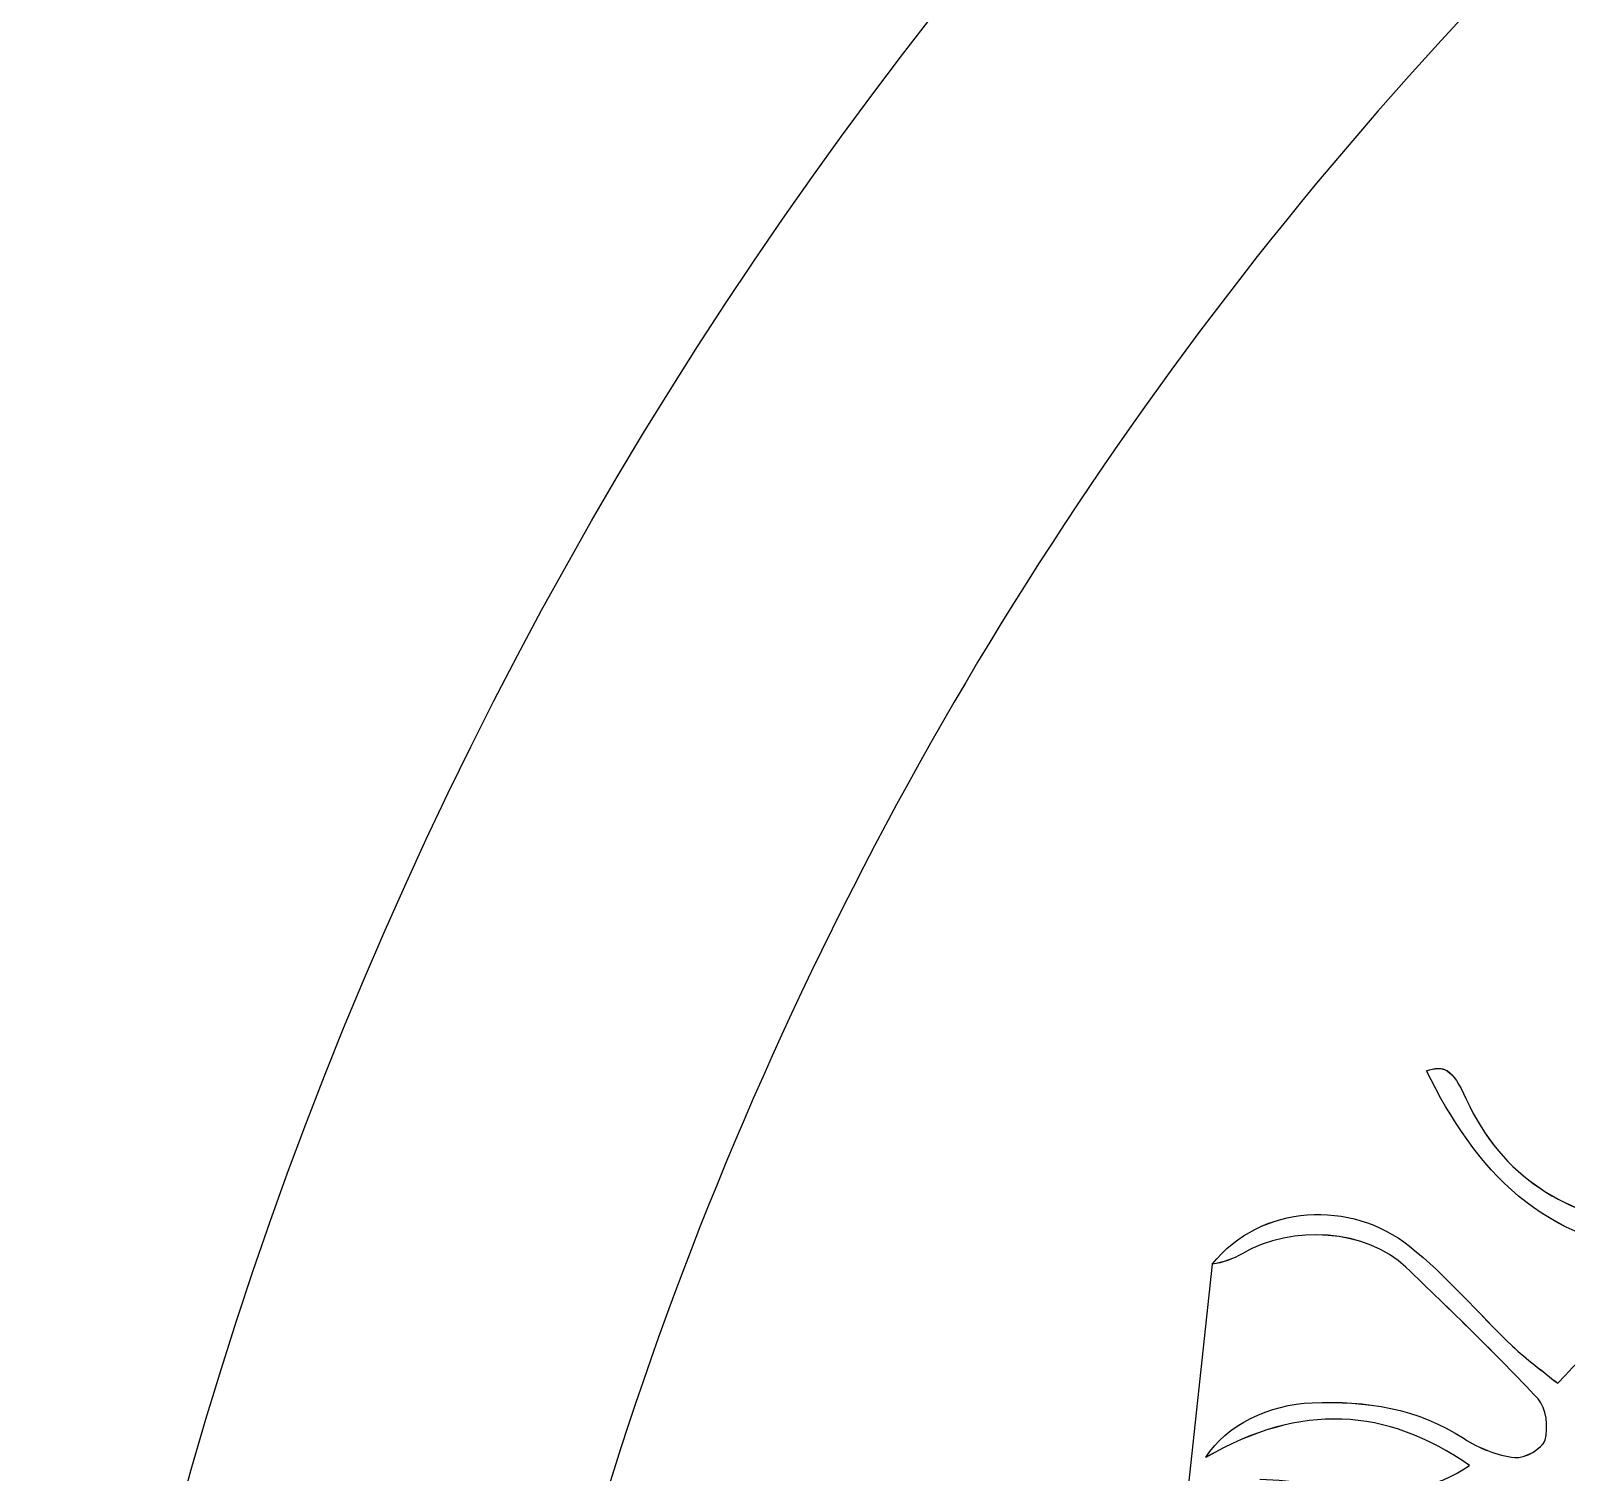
# Model space of a CAD drawing. Extents: x 105 to 524, y 66 to 486.
# Drawn here: x 104.9 to 181, y 333.2 to 404.6 of the extents above; entities that cross this region are included whole.
import ezdxf

# ---------------------------------------------------------------- set-up
doc = ezdxf.new("R2010")
doc.units = 0
doc.layers.add('tree', color=7, linetype='CONTINUOUS')

msp = doc.modelspace()

# ---------------------------------------------------------------- linework, layer by layer
at = {"layer": 'tree', "color": 7}
msp.add_line((163.48269, 343.476347), (162.106134, 330.738427), dxfattribs=at)
for points in [[(104.943981, 275.896663), (104.943988, 391.738389), (198.852265, 485.646659), (314.693991, 485.646659)], [(180.520473, 410.042708), (144.935447, 374.464681), (124.943987, 326.210511), (124.94399, 275.895598)], [(174.098924, 353.064912), (174.959573, 353.330291), (175.352646, 353.234178), (176.069363, 351.660593)], [(186.057213, 344.167242), (179.869783, 344.319955), (176.502224, 348.222948), (174.098924, 353.064912)], [(174.098927, 353.06448), (174.959574, 353.329593), (175.352646, 353.233743), (176.069364, 351.659888)], [(186.057215, 344.166804), (179.869786, 344.319518), (176.502226, 348.22251), (174.098927, 353.06448)], [(174.098951, 353.063417), (174.959599, 353.328529), (175.352672, 353.232683), (176.06939, 351.658831)], [(186.05724, 344.165747), (179.869809, 344.31846), (176.502251, 348.221452), (174.098951, 353.063417)], [(176.069363, 351.660593), (177.859822, 347.7293), (181.018026, 345.939193), (185.131141, 345.268538)], [(176.069364, 351.659888), (177.859824, 347.728596), (181.018028, 345.938489), (185.131142, 345.267834)], [(176.06939, 351.658831), (177.859849, 347.727538), (181.018053, 345.937431), (185.131168, 345.266776)], [(163.482745, 343.476829), (165.894056, 346.504926), (170.380751, 346.676061), (173.255633, 344.379491)], [(163.482747, 343.476393), (165.894057, 346.504489), (170.380752, 346.675622), (173.255368, 344.379053)], [(163.482771, 343.475334), (165.894083, 346.503431), (170.380778, 346.674566), (173.255392, 344.377996)], [(173.076987, 343.337732), (171.142597, 345.195385), (167.457003, 345.455958), (164.972257, 344.002781)], [(173.07699, 343.337293), (171.1426, 345.194946), (167.457004, 345.455519), (164.972259, 344.002342)], [(173.077014, 343.336237), (171.142624, 345.19389), (167.457029, 345.454463), (164.972284, 344.001286)], [(164.972257, 344.002781), (164.521505, 343.739271), (164.019749, 343.563064), (163.482745, 343.476829)], [(164.972259, 344.002342), (164.521508, 343.738567), (164.019752, 343.562626), (163.482747, 343.476393)], [(164.972284, 344.001286), (164.521531, 343.737509), (164.019776, 343.561569), (163.482771, 343.475334)], [(173.255368, 344.379053), (175.098699, 342.906389), (176.644021, 341.064755), (178.359442, 339.426825)], [(173.255392, 344.377996), (175.098724, 342.90533), (176.644046, 341.063696), (178.359468, 339.425769)], [(173.255633, 344.379491), (175.098697, 342.906825), (176.644019, 341.065458), (178.359442, 339.427264)], [(179.632123, 336.806046), (177.523093, 339.054826), (175.302176, 341.201085), (173.076987, 343.337732)], [(179.632123, 336.805609), (177.523094, 339.054387), (175.302178, 341.20038), (173.07699, 343.337293)], [(179.63215, 336.804551), (177.52312, 339.05333), (175.302203, 341.199322), (173.077014, 343.336237)], [(180.601454, 337.583227), (182.567354, 339.671818), (184.390658, 341.609031), (186.213695, 343.545977)], [(180.601458, 337.582789), (182.567354, 339.671381), (184.390661, 341.608325), (186.213697, 343.545273)], [(180.601481, 337.581732), (182.56738, 339.670323), (184.390684, 341.607269), (186.213721, 343.544215)], [(178.359442, 339.427264), (179.059069, 338.759011), (179.855096, 338.191677), (180.601454, 337.583227)], [(178.359442, 339.426825), (179.059071, 338.758572), (179.855096, 338.191239), (180.601458, 337.582789)], [(178.359468, 339.425769), (179.059096, 338.757516), (179.855122, 338.190181), (180.601481, 337.581732)], [(176.236259, 333.515507), (172.083089, 336.38208), (167.88933, 336.62797), (163.17085, 333.915177)], [(163.17085, 333.915177), (164.161811, 335.517863), (166.338133, 336.542269), (168.433811, 336.61996)], [(176.23626, 333.51507), (172.083091, 336.381376), (167.889333, 336.627533), (163.170852, 333.914739)], [(163.170852, 333.914739), (164.161812, 335.517426), (166.338134, 336.54183), (168.433813, 336.619522)], [(176.236286, 333.514012), (172.083116, 336.380318), (167.889356, 336.626475), (163.170876, 333.913682)], [(163.170876, 333.913682), (164.161837, 335.516368), (166.338159, 336.540774), (168.433837, 336.618465)], [(168.433811, 336.61996), (171.094264, 336.718476), (173.649507, 336.360455), (175.961215, 334.844004)], [(168.433813, 336.619522), (171.094266, 336.717771), (173.649509, 336.35975), (175.961216, 334.843564)], [(168.433837, 336.618465), (171.094291, 336.716714), (173.649534, 336.358693), (175.961242, 334.842509)], [(179.97446, 334.76738), (180.150702, 335.380101), (180.040684, 336.3706), (179.632123, 336.806046)], [(179.974462, 334.766941), (180.150703, 335.379395), (180.040686, 336.370161), (179.632123, 336.805609)], [(179.974486, 334.765885), (180.150728, 335.378339), (180.040711, 336.369105), (179.63215, 336.804551)], [(175.961215, 334.844004), (176.698227, 334.360501), (177.608811, 334.005684), (178.475601, 333.90877)], [(175.961216, 334.843564), (176.698229, 334.360065), (177.608812, 334.005245), (178.475605, 333.908065)], [(175.961242, 334.842509), (176.698254, 334.359006), (177.608838, 334.004189), (178.475628, 333.907008)], [(178.475601, 333.90877), (178.963738, 333.854039), (179.854295, 334.350089), (179.97446, 334.76738)], [(178.475605, 333.908065), (178.96374, 333.853599), (179.854296, 334.349383), (179.974462, 334.766941)], [(178.475628, 333.907008), (178.963765, 333.852544), (179.854321, 334.348327), (179.974486, 334.765885)], [(165.848661, 332.832837), (169.24399, 332.771432), (172.777643, 331.148722), (176.236259, 333.515507)], [(165.848661, 332.8324), (169.243992, 332.770995), (172.777644, 331.148016), (176.23626, 333.51507)], [(165.848687, 332.831342), (169.244017, 332.769936), (172.77767, 331.14696), (176.236286, 333.514012)]]:
    msp.add_open_spline(points, degree=3, dxfattribs=at)

doc.saveas('drawing.dxf')
